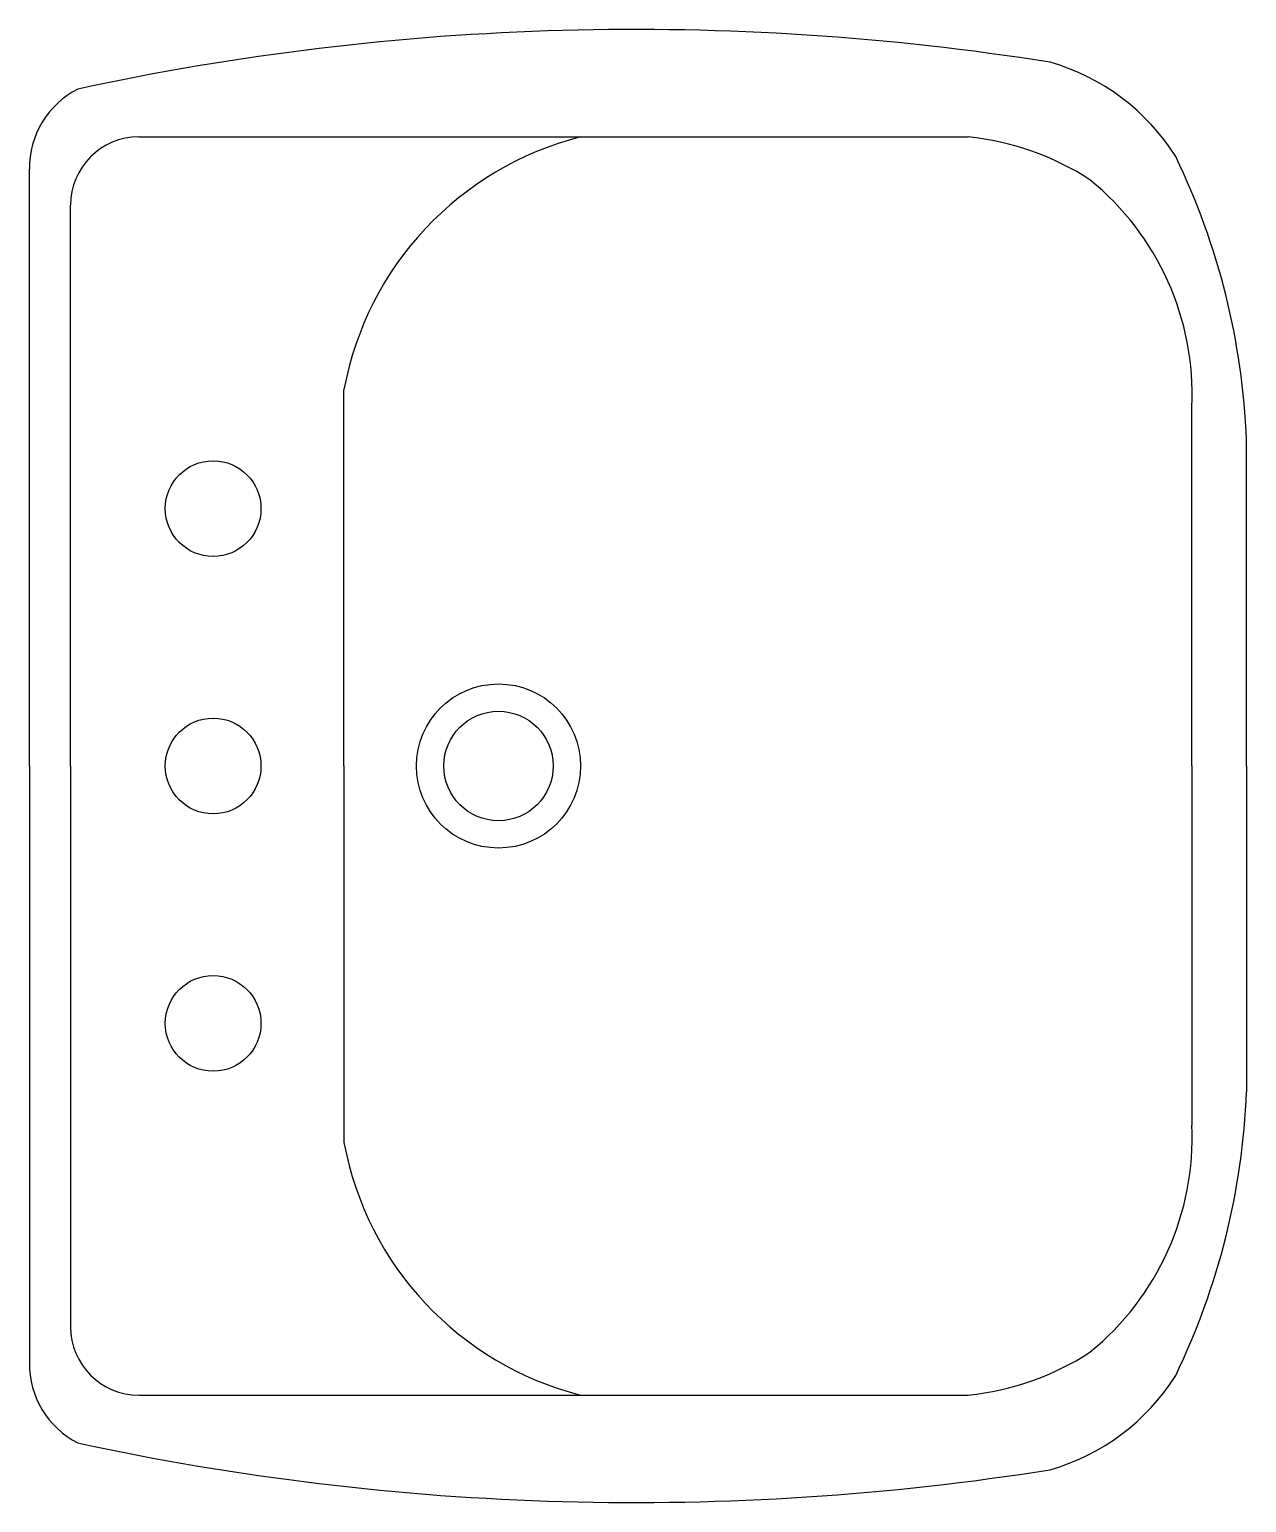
# Model space of a CAD drawing. Header units: millimetres. Extents: x -2942.135 to -2941.685, y 2959.661 to 2960.205.
import ezdxf

# ---------------------------------------------------------------- set-up
doc = ezdxf.new("R2010")
doc.units = ezdxf.units.MM
doc.header["$LTSCALE"] = 10
doc.layers.add('banheiro_louças', color=2, linetype='Continuous')

msp = doc.modelspace()

# ---------------------------------------------------------------- linework, layer by layer
at = {"layer": 'banheiro_louças'}
for p, q in [((-2942.094689813333, 2960.165534145222), (-2941.788062896676, 2960.165534145222)), ((-2942.135131487334, 2959.932994519722), (-2942.135131487334, 2960.153608171827)), ((-2942.119965859583, 2959.932994519722), (-2942.119965859583, 2960.140258098971)), ((-2942.018861674583, 2959.932994519722), (-2942.018861674583, 2960.072224132911)), ((-2941.705438701083, 2959.932994519722), (-2941.705438701083, 2960.065723415892)), ((-2941.685217864083, 2959.932994519722), (-2941.685217864083, 2960.053429505808)), ((-2942.135131487334, 2959.932994519722), (-2942.135131487334, 2959.712380867617)), ((-2942.119965859583, 2959.932994519722), (-2942.119965859583, 2959.725730940472)), ((-2942.018861674583, 2959.932994519722), (-2942.018861674583, 2959.793764906532)), ((-2941.705438701083, 2959.932994519722), (-2941.705438701083, 2959.800265623551)), ((-2941.685217864083, 2959.932994519722), (-2941.685217864083, 2959.812559533635)), ((-2942.094689813333, 2959.700454894222), (-2941.788062896676, 2959.700454894222))]:
    msp.add_line(p, q, dxfattribs=at)
for centre in [(-2942.067237095437, 2960.028135894052), (-2942.067237095437, 2959.932994519722), (-2942.067237095437, 2959.837853145391)]:
    msp.add_circle(centre, 0.017693232375, dxfattribs=at)
at = {"layer": 'banheiro_louças', "color": 1}
for radius in [0.0303312555, 0.020220837]:
    msp.add_circle((-2941.961738848262, 2959.932994519722), radius, dxfattribs=at)
at = {"layer": 'banheiro_louças'}
for centre, radius, start, end in [((-2941.911159139194, 2959.230370933534), 0.9748877078432345, 80.95237501029294, 102.2076229063711), ((-2941.780137885954, 2960.115043699606), 0.0812031320171162, 32.17398879348627, 74.07157106017799), ((-2942.102292631897, 2960.154004487797), 0.03284124682092215, 117.1991380387251, 180.6914409717461), ((-2942.094689813334, 2960.140258098971), 0.02527604625, 90, 180), ((-2941.901995081073, 2960.05034167523), 0.1188976140765568, 104.3412800951473, 169.3945674114574), ((-2941.798476284262, 2960.064167085853), 0.101900536632788, 57.07928507098929, 84.13460850136603), ((-2941.950627612844, 2960.042841795261), 0.2656208469816653, 2.284428691459066, 25.76058831446676), ((-2941.807552166546, 2960.070369452031), 0.102219105261218, 357.3949096739082, 50.90761041628377), ((-2941.950627612844, 2959.823147244183), 0.2656208469816653, 334.2394116854867, 357.7155713085409), ((-2941.807552166546, 2959.795619587413), 0.102219105261218, 309.0923895837162, 2.605090326091766), ((-2941.901995081073, 2959.815647364213), 0.1188976140765568, 190.6054325885426, 255.6587199048528), ((-2942.094689813334, 2959.725730940472), 0.02527604625, 180, 270), ((-2941.798476284262, 2959.80182195359), 0.101900536632788, 275.865391498634, 302.9207149290107), ((-2942.102292631897, 2959.711984551647), 0.03284124682092215, 179.3085590282539, 242.8008619612748), ((-2941.780137885954, 2959.750945339837), 0.0812031320171162, 285.928428939822, 327.8260112065137), ((-2941.911159139194, 2960.635618105909), 0.9748877078432345, 257.7923770936288, 279.0476249897071)]:
    msp.add_arc(centre, radius, start, end, dxfattribs=at)

doc.saveas('drawing.dxf')
